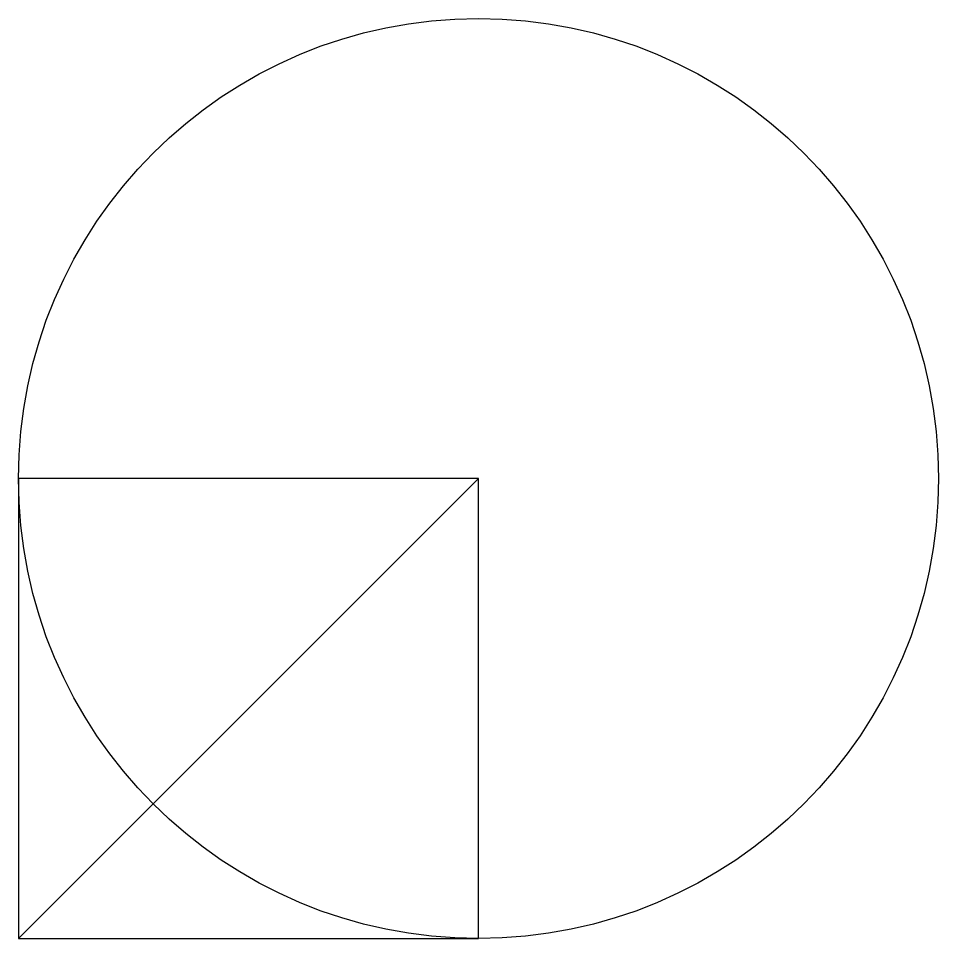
# Model space of a CAD drawing. Header units: metres. Extents: x 0 to 10, y 0 to 10.
import ezdxf

# ---------------------------------------------------------------- set-up
doc = ezdxf.new("R2010")
doc.units = ezdxf.units.M

msp = doc.modelspace()

# ---------------------------------------------------------------- linework, layer by layer
msp.add_line((0, 0), (5, 5))
msp.add_lwpolyline([(0, 0), (5, 0), (5, 5), (0, 5)], close=True)
msp.add_circle((5, 5), 5)

doc.saveas('drawing.dxf')
